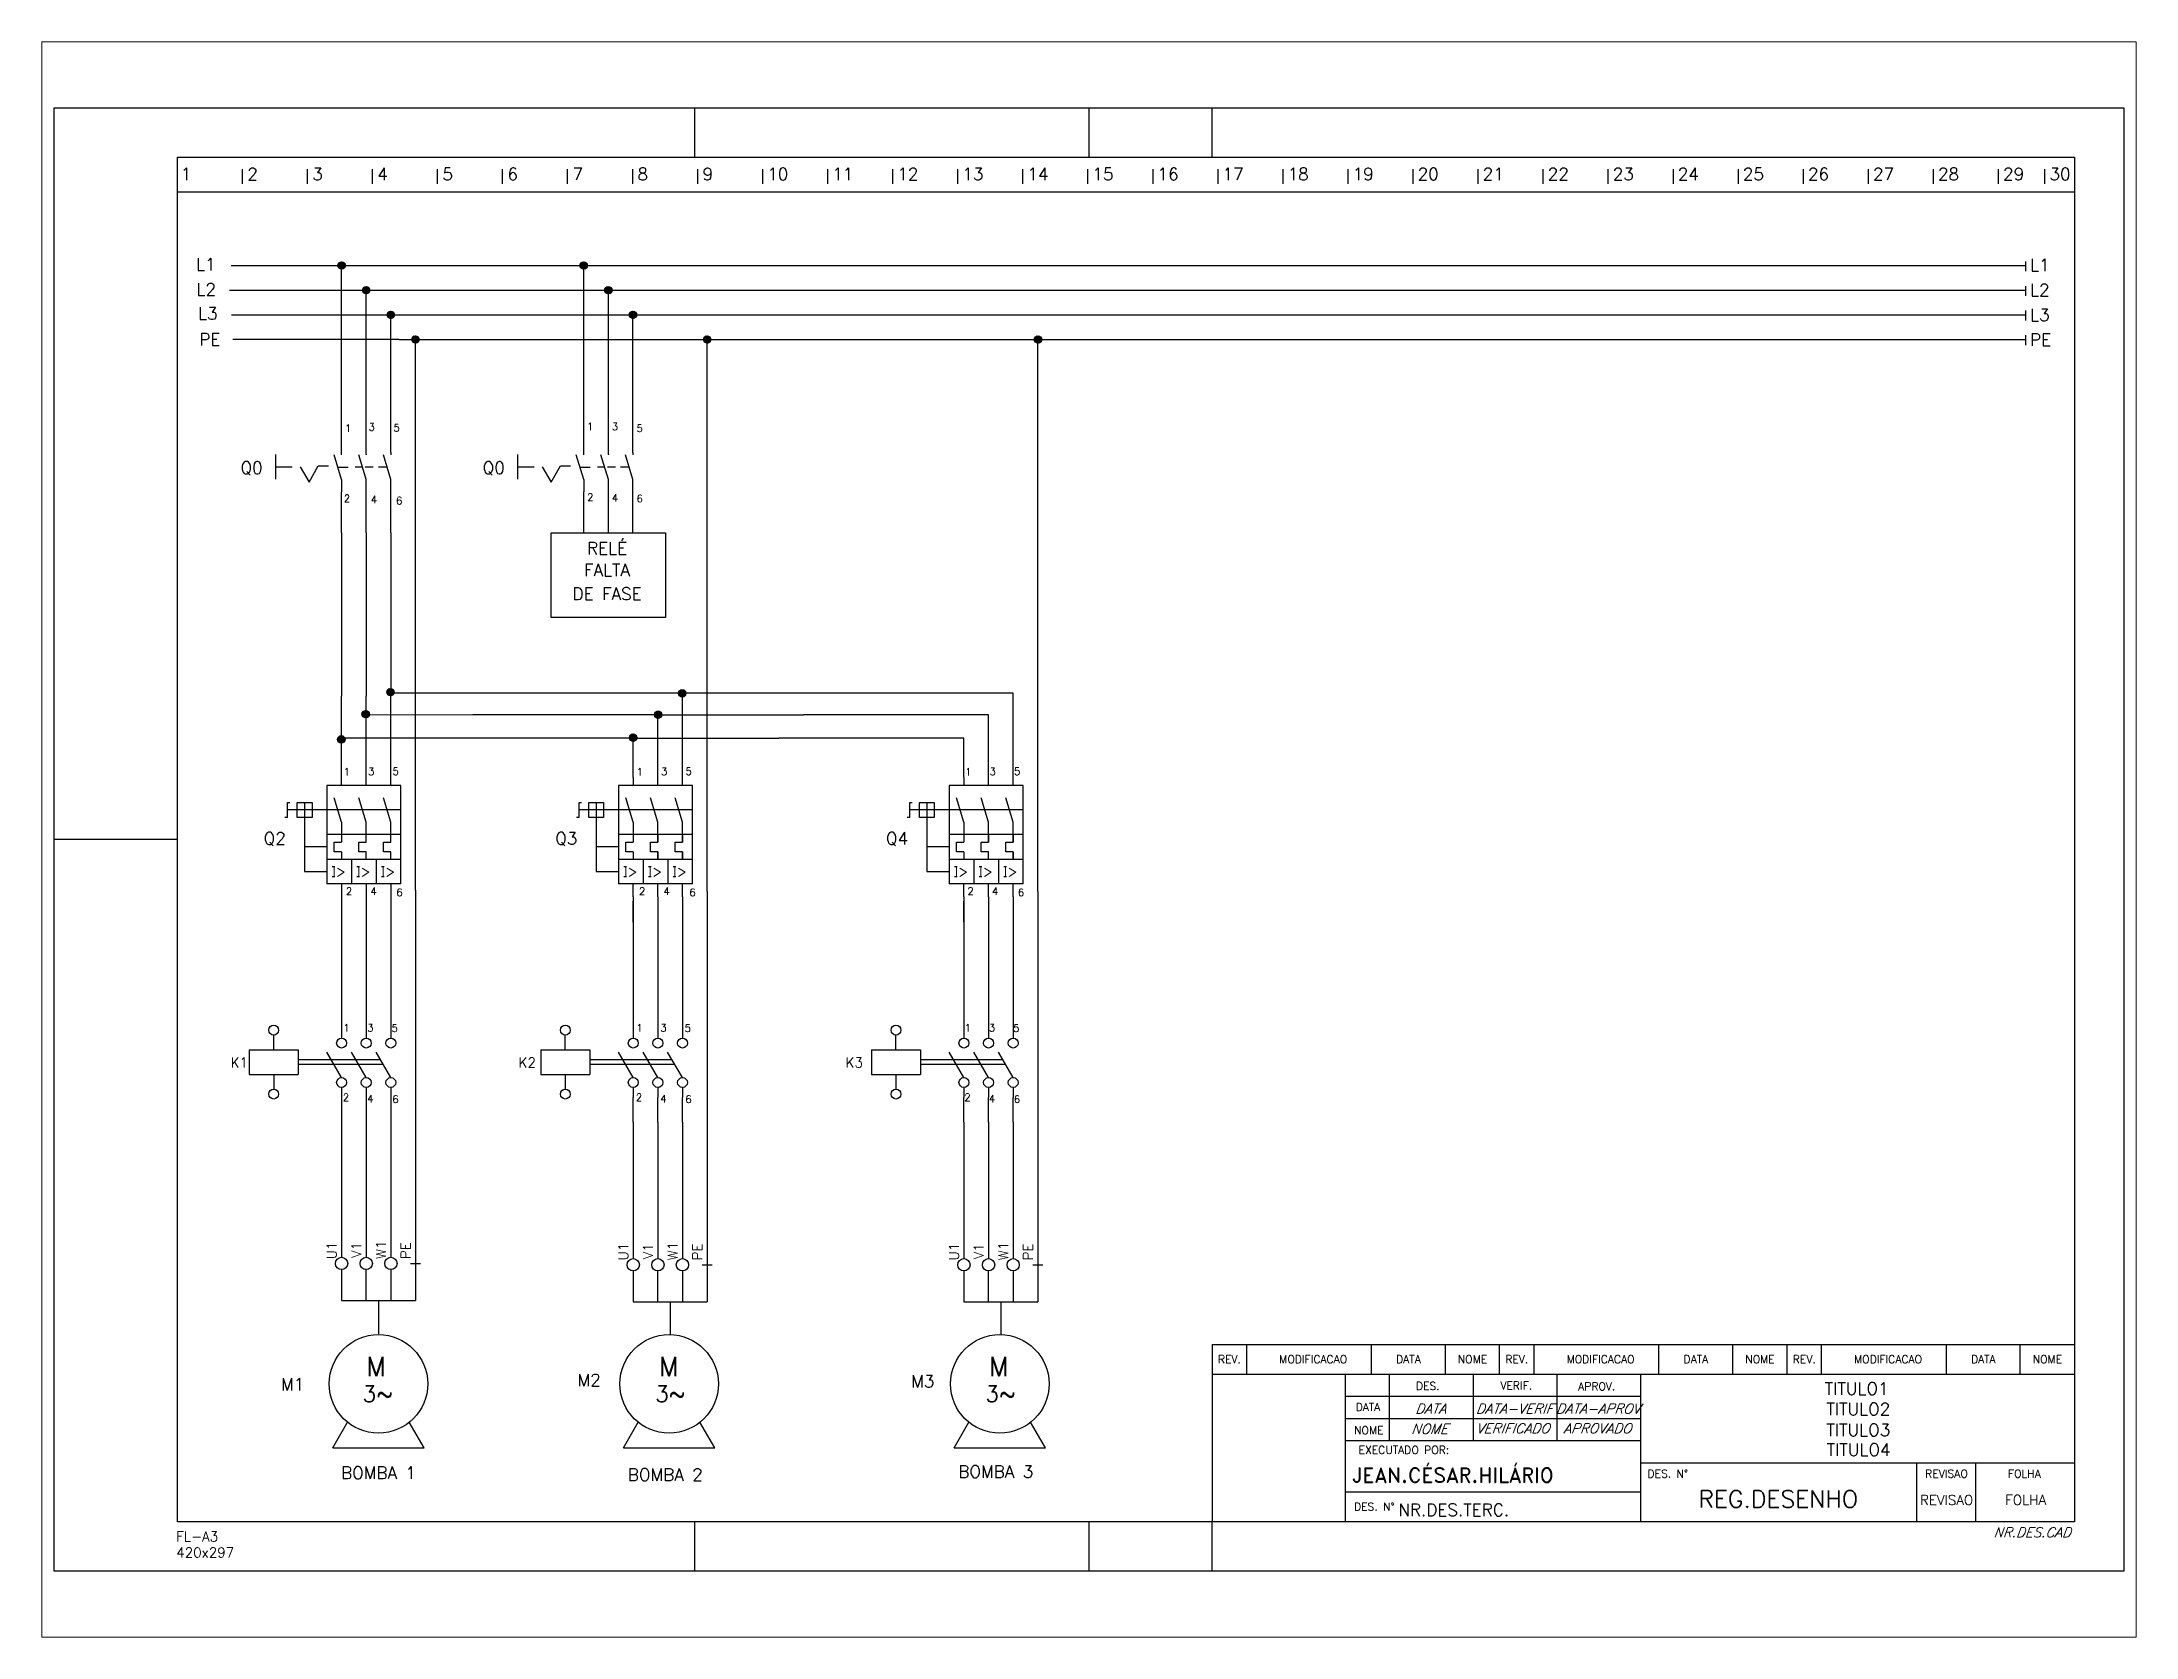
# Paper-space layout 'Layout1' of a CAD drawing. Extents: x 1.05 to 9.45, y 0.8 to 7.2.
# The model-space entities are those that its viewports show. They can reach past a viewport. Long polylines and large blocks are cut down to what shows.
import ezdxf
from ezdxf.enums import TextEntityAlignment as Align

# ---------------------------------------------------------------- set-up
doc = ezdxf.new("R2010")
doc.units = 0
doc.header["$MEASUREMENT"] = 0
for name, pattern in [('HIDDEN', [0.375, 0.25, -0.125]), ('HIDDEN1', [2, 1, -1]), ('HIDDEN2', [4, 3, -1])]:
    doc.linetypes.add(name, pattern=pattern)
doc.layers.get('0').update_dxf_attribs({"color": 1, "linetype": 'CONTINUOUS'})
for name, color, linetype in [('BORNES', 1, 'CONTINUOUS'), ('CARIMBO', 7, 'CONTINUOUS'), ('CON', 1, 'CONTINUOUS'), ('DES', 7, 'CONTINUOUS'), ('FORCA', 1, 'CONTINUOUS'), ('GERAL', 1, 'CONTINUOUS'), ('HIDDEN1', 3, 'HIDDEN1'), ('HIDDEN2', 3, 'HIDDEN2'), ('SIM', 1, 'CONTINUOUS'), ('TEXTO', 6, 'CONTINUOUS'), ('WIDTH', 4, 'CONTINUOUS')]:
    doc.layers.add(name, color=color, linetype=linetype)
doc.styles.add('ROMAND', font='romand')
doc.styles.add('ROMANS', font='romans')

# ---------------------------------------------------------------- blocks, each defined once
blk = doc.blocks.new('*X14')
at = {"color": 0}
for p, q in [((55.16, -82.02), (55.88, -81.3)), ((55.17, -82.19), (56.04, -81.31)), ((55.2, -81.81), (55.66, -81.34)), ((55.21, -82.32), (56.18, -81.35)), ((55.27, -82.44), (56.3, -81.41)), ((55.34, -82.54), (56.4, -81.49)), ((55.43, -82.63), (56.49, -81.58)), ((55.54, -82.7), (56.56, -81.68)), ((55.66, -82.76), (56.61, -81.8)), ((55.8, -82.79), (56.65, -81.94)), ((55.97, -82.8), (56.65, -82.12)), ((56.21, -82.73), (56.59, -82.36))]:
    blk.add_line(p, q, dxfattribs=at)
blk = doc.blocks.new('CE')
at = {"layer": 'SIM'}
blk.add_circle((0, 0), 0.75, dxfattribs=at)
blk.add_blockref('*X14', (-55.91, 82.05), dxfattribs=at)
blk = doc.blocks.new('CNA')
at = {"layer": 'CON', "color": 4, "linetype": 'Continuous'}
blk.add_line((0, 2.01), (-3.01, 7.19), dxfattribs=at)
at = {"layer": 'CON', "linetype": 'Continuous'}
for centre in [(0, 9), (0, 1)]:
    blk.add_circle(centre, 1, dxfattribs=at)
at = {"color": 6, "style": 'ROMANS'}
for tag, p in [('CONTATO1', (1.46, 8.31)), ('CONTATO2', (1.46, 0.3))]:
    blk.add_attdef(tag, p, '', height=1.5, dxfattribs=at)
blk.add_attdef('POSICAO', text='', height=2, dxfattribs=at).set_placement((-3.19, 4.16), align=Align.RIGHT)
blk = doc.blocks.new('ME')
at = {"layer": 'SIM'}
for p, q in [((-6.9, -22.72), (-3.92, -17.54)), ((11.59, -22.72), (8.6, -17.54)), ((-6.9, -22.72), (11.59, -22.72))]:
    blk.add_line(p, q, dxfattribs=at)
blk.add_circle((2.34, -9.74), 10, dxfattribs=at)
at = {"layer": 'TEXTO', "style": 'ROMANS'}
for tag, p in [('POTENCIA', (2.33, -5.97)), ('TENSAO', (2.1, -10.35)), ('CORRENTE', (2.33, -14.73))]:
    blk.add_attdef(tag, text='', height=2, dxfattribs=at).set_placement(p, align=Align.CENTER)

msp = doc.modelspace()

# ---------------------------------------------------------------- linework, layer by layer
at = {"color": 2}
for p, q in [((400.04, 265.85), (400.04, 263.85)), ((400.04, 260.85), (400.04, 258.85)), ((400.04, 255.85), (400.04, 253.85)), ((400.04, 250.85), (400.04, 248.85))]:
    msp.add_line(p, q, dxfattribs=at)
at = {"color": 3, "linetype": 'HIDDEN2'}
for p, q in [((73.31, 138.23), (73.31, 250)), ((132.5, 137.96), (132.5, 249.73)), ((199.61, 137.96), (199.61, 249.73))]:
    msp.add_line(p, q, dxfattribs=at)
at = {"layer": 'BORNES', "color": 1}
for p, q in [((72.31, 62.44), (74.31, 62.44)), ((131.5, 62.17), (133.5, 62.17)), ((198.61, 62.17), (200.61, 62.17))]:
    msp.add_line(p, q, dxfattribs=at)
for centre in [(58.31, 62.44), (63.31, 62.44), (63.31, 62.44), (68.31, 62.44), (68.31, 62.44), (117.5, 62.17), (122.5, 62.17), (122.5, 62.17), (127.5, 62.17), (127.5, 62.17), (184.61, 62.17), (189.61, 62.17), (189.61, 62.17), (194.61, 62.17), (194.61, 62.17)]:
    msp.add_circle(centre, 1.25, dxfattribs=at)
at = {"layer": 'CARIMBO'}
msp.add_line((25, 280), (410, 280), dxfattribs=at)
at = {"layer": 'CON'}
for p, q in [((44.53, 105.81), (44.53, 108.8)), ((103.72, 105.81), (103.72, 108.8)), ((170.83, 105.81), (170.83, 108.8)), ((39.53, 105.81), (49.53, 105.81)), ((39.53, 105.81), (39.53, 100.81)), ((49.53, 105.81), (49.53, 100.81)), ((66.21, 103.8), (49.53, 103.8)), ((66.78, 102.8), (49.53, 102.8)), ((98.72, 105.81), (108.72, 105.81)), ((98.72, 105.81), (98.72, 100.81)), ((108.72, 105.81), (108.72, 100.81)), ((125.4, 103.8), (108.72, 103.8)), ((125.97, 102.8), (108.72, 102.8)), ((165.83, 105.81), (175.83, 105.81)), ((165.83, 105.81), (175.83, 105.81)), ((165.83, 105.81), (165.83, 100.81)), ((175.83, 105.81), (175.83, 100.81)), ((175.83, 105.81), (175.83, 100.81)), ((192.51, 103.8), (175.83, 103.8)), ((193.08, 102.8), (175.83, 102.8)), ((39.53, 100.81), (49.53, 100.81)), ((44.53, 100.81), (44.53, 97.82)), ((98.72, 100.81), (108.72, 100.81)), ((103.72, 100.81), (103.72, 97.82)), ((165.83, 100.81), (175.83, 100.81)), ((165.83, 100.81), (175.83, 100.81)), ((170.83, 100.81), (170.83, 97.82))]:
    msp.add_line(p, q, dxfattribs=at)
at = {"layer": 'CON', "color": 4}
for p, q in [((58.31, 100.18), (55.3, 105.36)), ((117.5, 100.17), (114.49, 105.36)), ((184.61, 100.17), (181.61, 105.36))]:
    msp.add_line(p, q, dxfattribs=at)
at = {"layer": 'CON'}
for centre in [(44.53, 109.8), (103.72, 109.8), (170.83, 109.8), (58.31, 107.17), (117.5, 107.17), (184.61, 107.17), (44.53, 96.82), (58.31, 99.17), (103.72, 96.82), (117.5, 99.17), (170.83, 96.82), (184.61, 99.17)]:
    msp.add_circle(centre, 1, dxfattribs=at)
at = {"layer": 'DES'}
for p, q in [((0, 0), (0, 297)), ((0, 297), (420, 297)), ((130, 287), (130, 297)), ((210, 287), (210, 297)), ((235, 287), (235, 297)), ((420, 297), (420, 0)), ((35.55, 260), (400, 260)), ((36, 255), (400, 255)), ((58.31, 210.73), (58.31, 219.09)), ((63.31, 210.73), (63.31, 219.09)), ((68.31, 210.73), (68.31, 219.09)), ((107.45, 210.73), (107.45, 219.09)), ((112.45, 210.73), (112.45, 219.09)), ((117.45, 210.73), (117.45, 219.09)), ((58.31, 210.73), (58.31, 177.61)), ((63.31, 210.73), (63.31, 177.61)), ((68.31, 210.73), (68.31, 177.61)), ((89.92, 178.18), (68.31, 178.22)), ((127.5, 178.18), (89.92, 178.18)), ((127.5, 165.1), (127.5, 178.18)), ((157.03, 178.18), (127.5, 178.18)), ((194.61, 178.18), (157.03, 178.18)), ((194.61, 165.1), (194.61, 178.18)), ((84.92, 173.81), (63.31, 173.77)), ((122.5, 173.81), (84.92, 173.81)), ((122.5, 163.1), (122.5, 173.81)), ((122.5, 173.81), (152.03, 173.81)), ((189.61, 173.81), (152.03, 173.81)), ((189.61, 163.1), (189.61, 173.81)), ((79.92, 169.1), (58.31, 169.1)), ((117.5, 169.1), (79.92, 169.1)), ((117.5, 161.1), (117.5, 169.1)), ((117.5, 169.1), (147.03, 169.1)), ((184.61, 169.1), (147.03, 169.1)), ((184.61, 161.1), (184.61, 169.1)), ((117.5, 161.1), (117.5, 159.49)), ((184.61, 161.1), (184.61, 159.49)), ((25, 148.5), (0, 148.5)), ((117.5, 136.89), (117.5, 139.48)), ((122.5, 136.89), (122.5, 139.48)), ((127.5, 136.89), (127.5, 139.48)), ((184.61, 136.89), (184.61, 139.48)), ((189.61, 136.89), (189.61, 139.48)), ((194.61, 136.89), (194.61, 139.48)), ((58.31, 131.75), (58.31, 108.17)), ((63.31, 131.75), (63.31, 108.17)), ((68.31, 131.75), (68.31, 108.17)), ((117.5, 131.75), (117.5, 108.17)), ((122.5, 131.75), (122.5, 108.17)), ((127.5, 131.75), (127.5, 108.17)), ((184.61, 131.75), (184.61, 108.17)), ((189.61, 131.75), (189.61, 108.17)), ((194.61, 131.75), (194.61, 108.17)), ((117.5, 91.15), (117.5, 96.15)), ((122.5, 91.15), (122.5, 96.15)), ((127.5, 91.15), (127.5, 96.15)), ((184.61, 91.15), (184.61, 96.15)), ((189.61, 91.15), (189.61, 96.15)), ((194.61, 91.15), (194.61, 96.15)), ((184.61, 91.15), (184.61, 72.06)), ((189.61, 91.15), (189.61, 72.06)), ((194.61, 91.15), (194.61, 72.06)), ((58.31, 82.78), (58.31, 63.69)), ((63.31, 82.78), (63.31, 63.69)), ((68.31, 82.78), (68.31, 63.69)), ((117.5, 82.51), (117.5, 63.42)), ((122.5, 82.51), (122.5, 63.42)), ((127.5, 82.51), (127.5, 63.42)), ((242, 40), (242, 46)), ((267.33, 40), (267.33, 46)), ((282.33, 40), (282.33, 46)), ((300.33, 40), (300.33, 46)), ((325.67, 40), (325.67, 46)), ((340.67, 40), (340.67, 46)), ((358.67, 40), (358.67, 46)), ((384, 40), (384, 46)), ((399, 40), (399, 46)), ((271, 26.5), (271, 40)), ((288, 26.5), (288, 40)), ((305, 26.5), (305, 40)), ((262, 35.5), (322, 35.5)), ((262, 31), (322, 31)), ((378, 10), (378, 22)), ((378, 10), (378, 22)), ((130, 0), (130, 10)), ((210, 0), (210, 10)), ((235, 0), (235, 10)), ((420, 0), (0, 0))]:
    msp.add_line(p, q, dxfattribs=at)
at = {"layer": 'DES', "color": 7, "linetype": 'Continuous'}
for p, q in [((38.19, 281.58), (38.19, 284.58)), ((51.39, 281.58), (51.39, 284.58)), ((64.59, 281.58), (64.59, 284.58)), ((77.79, 281.58), (77.79, 284.58)), ((90.99, 281.58), (90.99, 284.58)), ((104.19, 281.58), (104.19, 284.58)), ((117.39, 281.58), (117.39, 284.58)), ((130.59, 281.58), (130.59, 284.58)), ((143.79, 281.58), (143.79, 284.58)), ((156.99, 281.58), (156.99, 284.58)), ((170.19, 281.58), (170.19, 284.58)), ((183.39, 281.58), (183.39, 284.58)), ((196.59, 281.58), (196.59, 284.58)), ((209.79, 281.58), (209.79, 284.58)), ((222.99, 281.58), (222.99, 284.58)), ((236.19, 281.58), (236.19, 284.58)), ((249.39, 281.58), (249.39, 284.58)), ((262.59, 281.58), (262.59, 284.58)), ((275.79, 281.58), (275.79, 284.58)), ((288.99, 281.58), (288.99, 284.58)), ((302.19, 281.58), (302.19, 284.58)), ((315.39, 281.58), (315.39, 284.58)), ((328.59, 281.58), (328.59, 284.58)), ((341.79, 281.58), (341.79, 284.58)), ((354.99, 281.58), (354.99, 284.58)), ((368.19, 281.58), (368.19, 284.58)), ((381.39, 281.58), (381.39, 284.58)), ((394.59, 281.58), (394.59, 284.58)), ((404.01, 281.58), (404.01, 284.58))]:
    msp.add_line(p, q, dxfattribs=at)
at = {"layer": 'DES', "color": 7}
for p, q in [((35.89, 265), (400, 265)), ((58.31, 230.73), (58.31, 265)), ((107.45, 230.73), (107.45, 265)), ((63.31, 230.73), (63.31, 260)), ((112.45, 230.73), (112.45, 260)), ((68.31, 230.73), (68.31, 255)), ((117.45, 230.73), (117.45, 255)), ((58.31, 159.49), (58.31, 177.61)), ((63.31, 159.49), (63.31, 177.61)), ((68.31, 159.49), (68.31, 177.61)), ((122.5, 159.49), (122.5, 163.1)), ((127.5, 159.49), (127.5, 165.1)), ((189.61, 159.49), (189.61, 163.1)), ((194.61, 159.49), (194.61, 165.1)), ((117.5, 149.47), (117.5, 147.99)), ((122.5, 149.47), (122.5, 147.99)), ((127.5, 149.47), (127.5, 147.99)), ((184.61, 149.47), (184.61, 147.99)), ((189.61, 149.47), (189.61, 147.99)), ((194.61, 149.47), (194.61, 147.99)), ((117.5, 145.99), (117.5, 144.49)), ((122.5, 145.99), (122.5, 144.49)), ((127.5, 145.99), (127.5, 144.49)), ((194.61, 145.99), (194.61, 144.49)), ((58.31, 139.49), (58.31, 131.75)), ((63.31, 139.49), (63.31, 131.75)), ((68.31, 139.49), (68.31, 131.75)), ((117.5, 136.89), (117.5, 131.74)), ((122.5, 136.89), (122.5, 131.74)), ((127.5, 136.89), (127.5, 131.74)), ((184.61, 136.89), (184.61, 131.74)), ((189.61, 136.89), (189.61, 131.74)), ((194.61, 136.89), (194.61, 131.74)), ((117.5, 131.75), (117.5, 135.97)), ((184.61, 131.75), (184.61, 135.97)), ((58.31, 98.17), (58.31, 82.78)), ((63.31, 98.17), (63.31, 82.78)), ((68.31, 98.17), (68.31, 82.78)), ((117.5, 98.17), (117.5, 96.15)), ((122.5, 98.17), (122.5, 96.15)), ((127.5, 98.17), (127.5, 96.15)), ((184.61, 98.17), (184.61, 96.15)), ((189.61, 98.17), (189.61, 96.15)), ((194.61, 98.17), (194.61, 96.15)), ((117.5, 91.15), (117.5, 82.51)), ((122.5, 91.15), (122.5, 82.51)), ((127.5, 91.15), (127.5, 82.51)), ((184.61, 72.06), (184.61, 63.42)), ((189.61, 72.06), (189.61, 63.42)), ((194.61, 72.06), (194.61, 63.42))]:
    msp.add_line(p, q, dxfattribs=at)
at = {"layer": 'DES', "color": 1}
for p, q in [((58.31, 221.59), (58.31, 219.09)), ((63.31, 219.09), (63.31, 221.59)), ((68.31, 219.09), (68.31, 221.59)), ((107.45, 221.59), (107.45, 219.09)), ((112.45, 219.09), (112.45, 221.59)), ((117.45, 219.09), (117.45, 221.59)), ((70.31, 159.49), (55.31, 159.49)), ((55.31, 159.49), (55.31, 139.49)), ((70.31, 139.49), (70.31, 159.49)), ((129.5, 159.49), (114.5, 159.49)), ((114.5, 159.49), (114.5, 139.49)), ((129.5, 139.49), (129.5, 159.49)), ((196.61, 159.49), (181.61, 159.49)), ((181.61, 159.49), (181.61, 139.49)), ((196.61, 139.49), (196.61, 159.49)), ((47.31, 152.99), (47.31, 155.99)), ((47.31, 155.99), (47.81, 155.99)), ((49.31, 154.49), (47.31, 154.49)), ((49.31, 152.99), (49.31, 155.99)), ((49.31, 155.99), (52.31, 155.99)), ((52.31, 154.49), (49.31, 154.49)), ((50.81, 155.99), (50.81, 152.99)), ((52.31, 155.99), (52.31, 152.99)), ((106.5, 152.99), (106.5, 155.99)), ((106.5, 155.99), (107, 155.99)), ((108.5, 154.49), (106.5, 154.49)), ((108.5, 152.99), (108.5, 155.99)), ((108.5, 155.99), (111.5, 155.99)), ((111.5, 154.49), (108.5, 154.49)), ((110, 155.99), (110, 152.99)), ((111.5, 155.99), (111.5, 152.99)), ((173.61, 152.99), (173.61, 155.99)), ((173.61, 155.99), (174.11, 155.99)), ((175.61, 154.49), (173.61, 154.49)), ((175.61, 154.49), (173.61, 154.49)), ((175.61, 152.99), (175.61, 155.99)), ((175.61, 155.99), (178.61, 155.99)), ((175.61, 152.99), (175.61, 155.99)), ((178.61, 154.49), (175.61, 154.49)), ((177.11, 155.99), (177.11, 152.99)), ((178.61, 155.99), (178.61, 152.99)), ((47.31, 152.99), (46.81, 152.99)), ((52.31, 152.99), (49.31, 152.99)), ((70.31, 149.49), (55.31, 149.49)), ((58.31, 151.99), (58.31, 147.99)), ((63.31, 147.99), (63.31, 151.99)), ((68.31, 147.99), (68.31, 151.99)), ((106.5, 152.99), (106, 152.99)), ((111.5, 152.99), (108.5, 152.99)), ((129.5, 149.49), (114.5, 149.49)), ((117.5, 151.99), (117.5, 147.99)), ((122.5, 147.99), (122.5, 151.99)), ((127.5, 147.99), (127.5, 151.99)), ((173.61, 152.99), (173.11, 152.99)), ((178.61, 152.99), (175.61, 152.99)), ((196.61, 149.49), (181.61, 149.49)), ((184.61, 151.99), (184.61, 147.99)), ((189.61, 147.99), (189.61, 151.99)), ((194.61, 147.99), (194.61, 151.99)), ((56.81, 147.99), (58.31, 147.99)), ((56.81, 145.99), (56.81, 147.99)), ((58.31, 145.99), (56.81, 145.99)), ((58.31, 145.99), (58.31, 144.49)), ((61.81, 145.99), (61.81, 147.99)), ((61.81, 147.99), (63.31, 147.99)), ((63.31, 145.99), (61.81, 145.99)), ((63.31, 144.49), (63.31, 145.99)), ((66.81, 145.99), (66.81, 147.99)), ((66.81, 147.99), (68.31, 147.99)), ((68.31, 145.99), (66.81, 145.99)), ((68.31, 144.49), (68.31, 145.99)), ((116, 147.99), (117.5, 147.99)), ((116, 145.99), (116, 147.99)), ((117.5, 145.99), (116, 145.99)), ((117.5, 145.99), (117.5, 144.49)), ((121, 145.99), (121, 147.99)), ((121, 147.99), (122.5, 147.99)), ((122.5, 145.99), (121, 145.99)), ((122.5, 144.49), (122.5, 145.99)), ((126, 145.99), (126, 147.99)), ((126, 147.99), (127.5, 147.99)), ((127.5, 145.99), (126, 145.99)), ((127.5, 144.49), (127.5, 145.99)), ((183.11, 147.99), (184.61, 147.99)), ((183.11, 145.99), (183.11, 147.99)), ((184.61, 145.99), (183.11, 145.99)), ((184.61, 145.99), (184.61, 144.49)), ((188.11, 145.99), (188.11, 147.99)), ((188.11, 147.99), (189.61, 147.99)), ((189.61, 145.99), (188.11, 145.99)), ((189.61, 144.49), (189.61, 145.99)), ((193.11, 145.99), (193.11, 147.99)), ((193.11, 147.99), (194.61, 147.99)), ((194.61, 145.99), (193.11, 145.99)), ((194.61, 144.49), (194.61, 145.99)), ((55.31, 144.49), (70.31, 144.49)), ((56.4, 143), (56.94, 143)), ((56.4, 140.98), (56.94, 140.98)), ((60.31, 144.49), (60.31, 139.49)), ((61.38, 143), (61.92, 143)), ((61.38, 140.98), (61.92, 140.98)), ((65.31, 144.49), (65.31, 139.49)), ((66.41, 143), (66.93, 143)), ((66.41, 140.98), (66.93, 140.98)), ((114.5, 144.49), (129.5, 144.49)), ((115.59, 143), (116.13, 143)), ((115.59, 141.01), (116.13, 141.01)), ((119.5, 144.49), (119.5, 139.49)), ((120.57, 143), (121.11, 143)), ((120.57, 141.01), (121.11, 141.01)), ((124.5, 144.49), (124.5, 139.49)), ((125.6, 143), (126.12, 143)), ((125.6, 141.01), (126.12, 141.01)), ((181.61, 144.49), (196.61, 144.49)), ((182.7, 143), (183.24, 143)), ((182.7, 140.97), (183.24, 140.97)), ((186.61, 144.49), (186.61, 139.49)), ((187.68, 143), (188.22, 143)), ((187.68, 140.97), (188.22, 140.97)), ((191.61, 144.49), (191.61, 139.49)), ((192.71, 143), (193.24, 143)), ((192.71, 140.97), (193.24, 140.97)), ((70.31, 139.49), (55.31, 139.49)), ((129.5, 139.48), (114.5, 139.48)), ((196.61, 139.48), (181.61, 139.48))]:
    msp.add_line(p, q, dxfattribs=at)
at = {"layer": 'DES', "color": 1, "linetype": 'HIDDEN'}
for p, q in [((70.31, 154.49), (52.31, 154.49)), ((129.5, 154.49), (111.5, 154.49)), ((196.61, 154.49), (178.61, 154.49)), ((50.81, 152.99), (50.81, 141.99)), ((110, 152.99), (110, 141.99)), ((177.11, 152.99), (177.11, 141.99)), ((55.31, 146.99), (50.81, 146.99)), ((114.5, 146.99), (110, 146.99)), ((181.61, 146.99), (177.11, 146.99)), ((50.81, 141.99), (55.31, 141.99)), ((110, 141.99), (114.5, 141.99)), ((177.11, 141.99), (181.61, 141.99))]:
    msp.add_line(p, q, dxfattribs=at)
at = {"layer": 'DES'}
msp.add_lwpolyline([(100.88, 210.73), (124.02, 210.73), (124.02, 193.54), (100.88, 193.54)], close=True, dxfattribs=at)
at = {"layer": 'FORCA'}
for p, q in [((58.31, 226.59), (58.31, 230.73)), ((63.31, 230.16), (63.31, 230.73)), ((63.31, 226.65), (63.31, 230.16)), ((68.31, 227.06), (68.31, 230.73)), ((107.45, 226.59), (107.45, 230.73)), ((112.45, 230.16), (112.45, 230.73)), ((112.45, 226.65), (112.45, 230.16)), ((117.45, 227.06), (117.45, 230.73)), ((44.96, 221.63), (44.96, 226.63)), ((63.31, 226.65), (63.31, 226.59)), ((68.31, 227.06), (68.31, 226.59)), ((94.1, 221.63), (94.1, 226.63)), ((112.45, 226.65), (112.45, 226.59)), ((117.45, 227.06), (117.45, 226.59)), ((44.96, 224.13), (48.28, 224.13)), ((49.91, 224.13), (51.71, 221.05)), ((51.71, 221.05), (53.59, 224.32)), ((53.59, 224.32), (55.63, 224.32)), ((57.56, 224.09), (59.63, 224.09)), ((61.1, 224.15), (62.56, 224.15)), ((63.12, 224.15), (64.13, 224.15)), ((64.13, 224.15), (64.75, 224.15)), ((67.56, 224.09), (65.82, 224.09)), ((94.1, 224.13), (97.42, 224.13)), ((99.05, 224.13), (100.85, 221.05)), ((100.85, 221.05), (102.73, 224.32)), ((102.73, 224.32), (104.77, 224.32)), ((106.7, 224.09), (108.77, 224.09)), ((110.24, 224.15), (111.7, 224.15)), ((112.26, 224.15), (113.26, 224.15)), ((113.26, 224.15), (113.89, 224.15)), ((116.7, 224.09), (114.95, 224.09))]:
    msp.add_line(p, q, dxfattribs=at)
at = {"layer": 'HIDDEN1'}
for p, q in [((48.2, 250), (36.23, 250)), ((69.99, 250), (48.2, 250)), ((73.31, 138.23), (73.31, 105.11)), ((132.5, 137.96), (132.5, 104.84)), ((199.61, 137.96), (199.61, 104.84))]:
    msp.add_line(p, q, dxfattribs=at)
at = {"layer": 'HIDDEN1', "color": 3, "linetype": 'HIDDEN2'}
for p, q in [((69.99, 250), (400, 250)), ((58.31, 61.19), (58.31, 54.94)), ((63.31, 54.94), (63.31, 61.19)), ((68.31, 61.19), (68.31, 54.94)), ((73.31, 62.44), (73.31, 54.94)), ((117.5, 60.92), (117.5, 54.67)), ((122.5, 54.67), (122.5, 60.92)), ((127.5, 60.92), (127.5, 54.67)), ((132.5, 62.17), (132.5, 54.67)), ((184.61, 60.92), (184.61, 54.67)), ((189.61, 54.67), (189.61, 60.92)), ((194.61, 60.92), (194.61, 54.67)), ((199.61, 62.17), (199.61, 54.67)), ((58.31, 54.94), (73.31, 54.94)), ((65.81, 54.94), (65.81, 48.14)), ((117.5, 54.67), (132.5, 54.67)), ((125, 54.67), (125, 47.87)), ((184.61, 54.67), (199.61, 54.67)), ((192.11, 54.67), (192.11, 47.87))]:
    msp.add_line(p, q, dxfattribs=at)
at = {"layer": 'HIDDEN2'}
for p, q in [((73.31, 105.11), (73.31, 62.44)), ((132.5, 104.84), (132.5, 62.17)), ((199.61, 104.84), (199.61, 62.17))]:
    msp.add_line(p, q, dxfattribs=at)
at = {"layer": 'WIDTH'}
for p, q in [((25, 287), (410, 287)), ((25, 10), (25, 287)), ((410, 287), (410, 10)), ((235, 46), (235, 10)), ((410, 10), (25, 10))]:
    msp.add_line(p, q, dxfattribs=at)
at = {"layer": 'WIDTH', "color": 4}
for p, q in [((58.31, 221.59), (56.81, 226.59)), ((63.31, 221.59), (61.81, 226.59)), ((68.31, 221.59), (66.81, 226.59)), ((107.45, 221.59), (105.95, 226.59)), ((112.45, 221.59), (110.95, 226.59)), ((117.45, 221.59), (115.95, 226.59)), ((58.31, 151.99), (56.81, 156.99)), ((63.31, 151.99), (61.81, 156.99)), ((68.31, 151.99), (66.81, 156.99)), ((117.5, 151.99), (116, 156.99)), ((122.5, 151.99), (121, 156.99)), ((127.5, 151.99), (126, 156.99)), ((184.61, 151.99), (183.11, 156.99)), ((189.61, 151.99), (188.11, 156.99)), ((194.61, 151.99), (193.11, 156.99)), ((235, 46), (410, 46)), ((293.33, 40), (293.33, 46)), ((351.67, 40), (351.67, 46)), ((235, 40), (410, 40)), ((262, 40), (262, 10)), ((322, 10), (322, 40)), ((262, 26.5), (322, 26.5)), ((322, 22), (410, 22)), ((390, 10), (390, 22)), ((262, 16.1), (322, 16.1))]:
    msp.add_line(p, q, dxfattribs=at)

# ---------------------------------------------------------------- block references
at = {"layer": 'CON'}
for p in [(63.31, 98.17), (68.31, 98.17), (122.5, 98.17), (127.5, 98.17), (189.61, 98.17), (194.61, 98.17)]:
    msp.add_blockref('CNA', p, dxfattribs=at)
at = {"layer": 'FORCA'}
for p in [(63.46, 47.73), (122.45, 47.73), (189.56, 47.73)]:
    msp.add_blockref('ME', p, dxfattribs=at)
at = {"layer": 'GERAL'}
for p in [(58.32, 265), (107.45, 265), (63.32, 260), (112.45, 260), (68.32, 255), (117.45, 255), (73.32, 250), (132.5, 250), (199.65, 250), (68.23, 178.42), (127.45, 178.16), (63.2, 173.94), (122.56, 173.83), (58.26, 168.82), (117.49, 169.17)]:
    msp.add_blockref('CE', p, dxfattribs=at)

# ---------------------------------------------------------------- texts
at = {"color": 6, "style": 'ROMANS'}
for tag, p in [('1', (59, 231.22)), ('3', (63.79, 231.49)), ('5', (68.84, 231.34)), ('1', (108.14, 231.57)), ('3', (113.16, 231.57)), ('5', (118.18, 231.23)), ('2', (58.77, 217)), ('4', (64.25, 216.77)), ('6', (69.35, 216.53)), ('2', (108.14, 217.23)), ('4', (113.16, 217.09)), ('6', (118.18, 216.95)), ('1', (58.74, 161.48)), ('3', (63.68, 161.56)), ('5', (68.66, 161.59)), ('1', (118.2, 161.48)), ('3', (123.14, 161.56)), ('5', (128.12, 161.59)), ('1', (184.87, 161.48)), ('3', (189.81, 161.56)), ('5', (194.79, 161.59)), ('2', (59.19, 137.25)), ('4', (64.17, 137.25)), ('6', (69.42, 137.01)), ('2', (118.66, 137.25)), ('4', (123.64, 137.25)), ('6', (128.88, 137.01)), ('2', (185.32, 137.25)), ('4', (190.3, 137.25)), ('6', (195.55, 137.01)), ('1', (58.64, 109.53)), ('3', (63.52, 109.53)), ('5', (68.46, 109.45)), ('1', (118.11, 109.53)), ('3', (122.99, 109.53)), ('5', (127.93, 109.45)), ('1', (184.78, 109.53)), ('3', (189.66, 109.53)), ('5', (194.6, 109.45)), ('2', (58.57, 95.41)), ('4', (63.51, 95.13)), ('6', (68.61, 95.02)), ('2', (118.04, 95.41)), ('4', (122.98, 95.13)), ('6', (128.08, 95.02)), ('2', (184.7, 95.41)), ('4', (189.65, 95.13)), ('6', (194.74, 95.02))]:
    msp.add_attdef(tag, p, '', height=1.5, dxfattribs=at)
at = {"layer": 'CARIMBO', "color": 1, "style": 'ROMANS'}
for tag, p in [('TITULO1', (365.8, 35.8)), ('TITULO2', (366.14, 31.63)), ('TITULO3', (366.14, 27.4)), ('TITULO4', (366.2, 23.39))]:
    msp.add_attdef(tag, text='', height=2.5, dxfattribs=at).set_placement(p, align=Align.CENTER)
at = {"layer": 'DES', "color": 1, "style": 'ROMANS'}
for p in [(57.81, 141.99), (62.81, 141.99), (67.81, 141.99), (117, 141.99), (122, 141.99), (127, 141.99), (184.11, 141.99), (189.11, 141.99), (194.11, 141.99)]:
    msp.add_text('I>', height=2, dxfattribs=at).set_placement(p, align=Align.MIDDLE)
at = {"layer": 'TEXTO', "color": 6, "linetype": 'Continuous', "style": 'ROMANS'}
for s, p in [('1', (26.74, 283.58)), ('2', (40.24, 283.58)), ('3', (53.44, 283.58)), ('4', (66.64, 283.58)), ('5', (79.84, 283.58)), ('6', (93.04, 283.58)), ('7', (106.24, 283.58)), ('8', (119.44, 283.58)), ('9', (132.64, 283.58)), ('10', (146.84, 283.58)), ('11', (160.04, 283.58)), ('12', (173.24, 283.58)), ('13', (186.44, 283.58)), ('14', (199.64, 283.58)), ('15', (212.84, 283.58)), ('16', (226.04, 283.58)), ('17', (239.24, 283.58)), ('18', (252.44, 283.58)), ('19', (265.64, 283.58)), ('20', (278.84, 283.58)), ('21', (292.04, 283.58)), ('22', (305.24, 283.58)), ('23', (318.44, 283.58)), ('24', (331.64, 283.58)), ('25', (344.84, 283.58)), ('26', (358.04, 283.58)), ('27', (371.24, 283.58)), ('28', (384.44, 283.58)), ('29', (397.64, 283.58)), ('30', (407.06, 283.58))]:
    msp.add_text(s, height=2.5, dxfattribs=at).set_placement(p, align=Align.MIDDLE)
at = {"layer": 'TEXTO', "color": 6, "style": 'ROMANS'}
for s, height, p in [('L1', 2.5, (28.8, 264.02)), ('L1', 2.5, (400.99, 263.85)), ('L2', 2.5, (28.87, 258.93)), ('L2', 2.5, (400.99, 258.8)), ('L3', 2.5, (29.18, 254.03)), ('L3', 2.5, (400.99, 253.75)), ('PE', 2.5, (29.43, 248.75)), ('PE', 2.5, (400.99, 248.7)), ('Q0', 2.5, (37.8, 222.71)), ('Q0', 2.5, (86.94, 222.71)), ('Q2', 2.5, (42.49, 147.47)), ('Q3', 2.5, (101.68, 147.47)), ('Q4', 2.5, (168.79, 147.47)), ('K1', 2, (35.8, 102.23)), ('K2', 2, (94.24, 102.22)), ('K3', 2, (160.6, 102.22)), ('M', 3.9, (63.3, 39.59)), ('M', 3.9, (122.69, 39.59)), ('M', 3.9, (189.67, 39.59)), ('3~', 3.25, (62.57, 34.36)), ('3~', 3.25, (121.96, 34.36)), ('3~', 3.25, (188.95, 34.36))]:
    msp.add_text(s, height=height, dxfattribs=at).set_placement(p)
for s, p in [('RELÉ', (112.2, 208.03)), ('FALTA', (112.17, 203.22)), ('DE FASE', (112.19, 198.38)), ('M1', (48.36, 37.9)), ('M2', (108.54, 38.75)), ('M3', (176.26, 38.54)), ('BOMBA 3', (191.08, 20.19)), ('BOMBA 1', (65.81, 19.94)), ('BOMBA 2', (124.01, 19.56))]:
    msp.add_text(s, height=2.5, dxfattribs=at).set_placement(p, align=Align.MIDDLE)
at = {"layer": 'TEXTO', "color": 6, "linetype": 'Continuous', "style": 'ROMANS'}
for s, p in [('U1', (57.31, 63.29)), ('V1', (62.31, 63.56)), ('W1', (67.31, 63.33)), ('PE', (72.31, 63.33)), ('U1', (116.5, 63.02)), ('V1', (121.5, 63.29)), ('W1', (126.5, 63.06)), ('PE', (131.5, 63.06)), ('U1', (183.61, 63.02)), ('V1', (188.61, 63.29)), ('W1', (193.61, 63.06)), ('PE', (198.61, 63.06))]:
    msp.add_text(s, height=2, rotation=90, dxfattribs=at).set_placement(p)
at = {"layer": 'TEXTO', "style": 'ROMANS'}
for s, p in [('REV.', (238.5, 43)), ('MODIFICACAO', (255.5, 43)), ('DATA', (274.83, 43)), ('NOME', (287.83, 43)), ('REV.', (296.83, 43)), ('MODIFICACAO', (313.83, 43)), ('DATA', (333.17, 43)), ('NOME', (346.17, 43)), ('REV.', (355.17, 43)), ('MODIFICACAO', (372.17, 43)), ('DATA', (391.5, 43)), ('NOME', (404.5, 43)), ('DES.', (278.75, 37.58)), ('VERIF.', (296.71, 37.66)), ('APROV.', (313.05, 37.48)), ('DATA', (266.62, 33.29)), ('NOME', (266.79, 28.58)), ('EXECUTADO POR:', (273.91, 24.59)), ('DES. N%%D', (327.46, 19.75)), ('REVISAO', (384.03, 19.75)), ('FOLHA', (399.83, 19.75)), ('DES. N%%D', (267.91, 13.06))]:
    msp.add_text(s, height=1.6, dxfattribs=at).set_placement(p, align=Align.MIDDLE)
for s, p in [('420x297', (24.77, 2.77)), ('FL-A3', (24.77, 6))]:
    msp.add_text(s, height=2, dxfattribs=at).set_placement(p)
at = {"layer": 'TEXTO', "style": 'ROMANS', "oblique": 20}
for tag, p in [('NOME', (279.13, 27.86)), ('DATA', (279.31, 31.97)), ('DATA-VERIF', (296.33, 31.97)), ('VERIFICADO', (295.99, 27.96)), ('DATA-APROV', (313.28, 31.97)), ('APROVADO', (313.15, 27.96))]:
    msp.add_attdef(tag, text='', height=2, dxfattribs=at).set_placement(p, align=Align.CENTER)
at = {"layer": 'TEXTO', "color": 4, "style": 'ROMAND'}
msp.add_attdef('JEAN.CÉSAR.HILÁRIO', (263.3, 17.97), '', height=3, dxfattribs=at)
at = {"layer": 'TEXTO', "color": 1, "style": 'ROMANS'}
msp.add_attdef('NR.DES.TERC.', (272.77, 11.17), '', height=2.5, dxfattribs=at)
at = {"layer": 'TEXTO', "color": 4, "style": 'ROMANS'}
msp.add_attdef('REG.DESENHO', text='', height=3.5, dxfattribs=at).set_placement((349.88, 14.62), align=Align.MIDDLE)
at = {"layer": 'TEXTO', "style": 'ROMANS'}
for tag, p in [('REVISAO', (384.05, 13.43)), ('FOLHA', (400.1, 13.44))]:
    msp.add_attdef(tag, text='', height=2, dxfattribs=at).set_placement(p, align=Align.CENTER)
at = {"layer": 'TEXTO', "style": 'ROMANS', "oblique": 20}
msp.add_attdef('NR.DES.CAD', text='', height=2, dxfattribs=at).set_placement((409.23, 6.86), align=Align.RIGHT)

psp = doc.layouts.get("Layout1")

# ---------------------------------------------------------------- viewports
at = {"layer": 'DES'}
psp.add_viewport(center=(5.25, 4), size=(8.4, 6.4), view_center_point=(210, 148.5), view_height=323.824697, dxfattribs=at)

doc.saveas('drawing.dxf')
